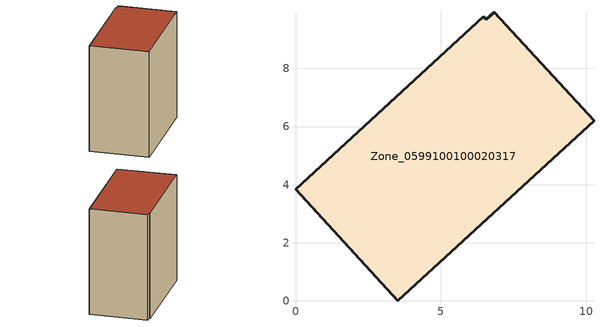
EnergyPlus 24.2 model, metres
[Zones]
Zone_0599100100020317
 floor ground (C_G): 6.56,9.69 6.83,9.94 10.27,6.19 3.52,0 0,3.84 6.47,9.77 z3.47
 wall outside (C_F): 3.52,0 10.27,6.19 6.83,9.94 6.56,9.69 6.47,9.77 0,3.84 3.52,0 z3.47:13.07
 roof outside (C_R): 6.83,9.94 6.56,9.69 6.47,9.77 0,3.84 3.52,0 10.27,6.19 z13.07
[BUILDING]
Pand.0599100100020317: North Axis=0; Terrain=City; Loads Convergence Tolerance Value=0.04; Temperature Convergence Tolerance Value=0.4; Solar Distribution=FullExterior; Maximum Number of Warmup Days=25; Minimum Number of Warmup Days=1
[Site:Location]
Rotterdam.The.Hague.AP_ZH_NLD Design_Conditions: Latitude=51.96; Longitude=4.45; Time Zone=1; Elevation=-4.5
[SITE:GROUNDTEMPERATURE:BUILDINGSURFACE]
18, 18, 18, 18, 18, 18, 18, 18, 18, 18, 18, 18
[MATERIAL] Thermal Absorptance=0.9; Solar Absorptance=0.7; Visible Absorptance=0.7
Name | Roughness | Thickness | Conductivity | Density | Specific Heat
G.TI.2015-2018 | MediumSmooth | 0.15 | 0.0428571 | 540 | 1210
F.TI.2015-2018 | Rough | 0.3 | 0.0666667 | 1920 | 840
R.TI.2015-2018 | MediumRough | 0.2 | 0.0333333 | 1500 | 1000
[CONSTRUCTION]
C_G: G.TI.2015-2018
C_F: F.TI.2015-2018
C_R: R.TI.2015-2018
[ZONE]
Zone_0599100100020317: Type=1; Multiplier=1; Ceiling Height=Autocalculate; Volume=Autocalculate; Floor Area=autocalculate; Part of Total Floor Area=Yes
[ZONEINFILTRATION:DESIGNFLOWRATE]
Infil_Zone_0599100100020317: Zone or ZoneList or Space or SpaceList=Zone_0599100100020317; Schedule=AlwaysOn; Design Flow Rate Calculation Method=Flow/Area; Flow Rate per Floor Area=0.0015; Constant Term Coefficient=1; Temperature Term Coefficient=0; Velocity Term Coefficient=0; Velocity Squared Term Coefficient=0
[HVACTEMPLATE:ZONE:IDEALLOADSAIRSYSTEM]
Zone_0599100100020317: Maximum Heating Supply Air Temperature=50; Minimum Cooling Supply Air Temperature=13; Maximum Heating Supply Air Humidity Ratio=0.0156; Minimum Cooling Supply Air Humidity Ratio=0.0077; Heating Limit=NoLimit; Cooling Limit=NoLimit; Dehumidification Control Type=ConstantSensibleHeatRatio; Cooling Sensible Heat Ratio=0.7; Dehumidification Setpoint=60; Humidification Control Type=None; Humidification Setpoint=30; Outdoor Air Method=None; Outdoor Air Flow Rate per Person=0.00944; Outdoor Air Flow Rate per Zone Floor Area=0; Outdoor Air Flow Rate per Zone=0; Demand Controlled Ventilation Type=None; Outdoor Air Economizer Type=NoEconomizer; Heat Recovery Type=None; Sensible Heat Recovery Effectiveness=0.7; Latent Heat Recovery Effectiveness=0.65
[ZONECONTROL:THERMOSTAT]
ThermostatControl_Zone_0599100100020317: Zone or ZoneList=Zone_0599100100020317; Control Type Schedule=DualSetpointControlType; Control 1=Thermostat_Zone_0599100100020317; Temperature Difference Between Cutout And Setpoint=0
[THERMOSTATSETPOINT:DUALSETPOINT]
Thermostat_Zone_0599100100020317: Heating Setpoint Temperature Schedule=HeatingSetpoint_Zone_0599100100020317; Cooling Setpoint Temperature Schedule=CoolingSetpoint_Zone_0599100100020317
[SCHEDULE:COMPACT]
HeatingSetpoint_Zone_0599100100020317: Through: 12/31, For: AllDays, Until: 24:00, 21
CoolingSetpoint_Zone_0599100100020317: Through: 12/31, For: AllDays, Until: 24:00, 24
DualSetpointControlType: Through: 12/31, For: AllDays, Until: 24:00, 4
AlwaysOn: Through: 12/31, For: AllDays, Until: 24:00, 1
